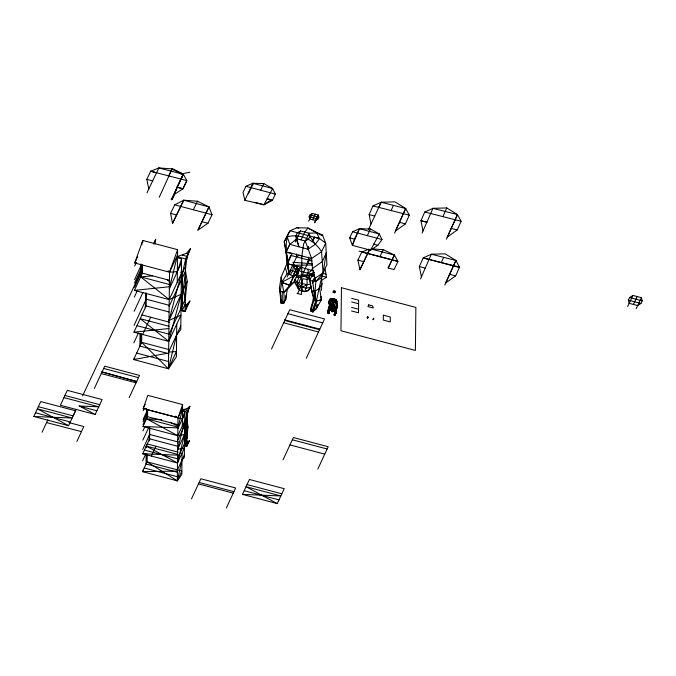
<?xml version="1.0" encoding="UTF-8"?>
<svg xmlns="http://www.w3.org/2000/svg" width="676" height="676" viewBox="0 0 676 676"><rect width="100%" height="100%" fill="white"/><g stroke="black" fill="none" stroke-linecap="round" stroke-linejoin="round"><path stroke-width="1.01" d="M313.689 272.191L308.924 275.369L311.644 290.824L314.94 300.651L314.94 291.339L315.895 281.503L312.464 268.566L311.602 258.502L305.298 241.036L309.076 233.169L316.799 232.983L322.613 235.307L325.688 243.132L326.947 264.806C318.886 279.349 318.937 296.772 312.844 311.966L313.03 310.326L311.822 311.535L311.687 309.769L310.537 311.002L313.715 296.772L313.994 300.254L310.537 311.002M140.042 333.572L139.898 346.078L169.034 353.785M140.819 264.062L140.676 276.89L169.22 299.603L181.168 294.246L168.746 341.38L133.941 332.17L146.126 305.924L146.269 293.13M140.794 344.152L140.912 333.733M141.571 274.971L141.681 265.009L140.785 267.738M141.909 244.737L141.935 242.853M141.732 334.045L141.639 342.326L133.637 359.573L168.442 368.792L176.385 356.81L176.757 324.134M168.992 326.288L140.211 318.675L168.746 341.38L180.931 315.134L168.983 320.492L181.405 273.358L169.22 299.603L134.414 290.393L142.416 273.146L142.509 265.11L140.752 270.273M142.763 242.574L142.788 240.462L177.594 249.681L177.222 282.357M145.256 307.8L145.847 293.054M146.16 454.069L146.05 463.964L177.078 472.178M146.236 447.808L146.253 446.084L178.05 454.492M146.675 408.853L146.557 418.816L177.805 435.699L184.573 434.415L177.501 462.967L142.695 453.757L149.616 438.834L178.456 446.464M146.557 462.874L146.65 454.956M146.743 446.904L146.76 444.985M147.064 417.726L147.148 410.721M147.123 454.956L147.038 461.835L142.492 471.637L177.298 480.847L181.81 474.484L182.047 453.157M146.253 446.084L177.501 462.967L184.421 448.044L177.653 449.329L184.725 420.785L177.805 435.699L142.999 426.488L147.545 416.686L147.63 409.681L178.456 417.844M149.126 439.899L149.649 427.266M149.59 440.837L149.734 428.288M177.585 257.784L181.565 258.84L180.771 329.643L176.639 334.865L168.442 368.792L141.639 342.326L168.493 349.433M185.934 305.831L189.905 301.04L185.072 311.442L182.14 310.707L182.562 272.69L185.663 258.942L190.488 248.54L186.525 253.331L177.873 256.398M182.351 425.897L182.596 404.569L147.791 395.359L143.202 408.608L182.435 418.892L184.835 411.312L181.852 410.518M184.835 411.312L184.32 457.517L181.971 460.162L177.298 480.847L147.038 461.835L177.873 469.989M186.28 308.839L186.314 305.729L185.173 302.29M185.562 268.102L186.872 256.348L182.427 255.173M186.584 443.033L189.517 440.49L186.77 446.397L185.106 445.366L185.385 420.565L187.151 412.14L189.897 406.225L186.973 408.777L183.399 409.487L187.844 410.662L187.091 418.114M187.489 306.236L187.497 305.146L189.905 301.04M186.838 259.457L188.08 253.745L186.525 253.331M187.455 444.918L186.838 440.422M188.139 443.439L189.517 440.49M187.818 412.698L188.528 409.183L186.973 408.777M282.855 301.648L282.247 303.338L282.272 291.702M319.706 234.538L322.613 235.307L307.994 228.023L296.941 227.727L290.097 230.77L288.339 233.245L284.233 241.797L286.117 252.19L286.911 263.555L281.148 277.194L279.382 288.23L281.174 303.169L281.393 301.547L282.247 303.338L282.323 301.564M283.65 301.766L283.574 303.549L282.788 301.766L282.247 303.338M328.342 313.258L328.544 312.726C327.066 315.303 328.697 304.994 330.218 304.031L333.834 304.969L333.276 308.374M328.815 312.768L328.511 313.613L328.722 310.715L329.516 310.842L331.781 307.428L331.468 306.329L330.116 305.814L331.417 306.296L331.857 308.45L334.468 308.569L333.665 308.417L333.014 311.273L331.975 310.994L330.682 308.569L331.265 307.783L334.468 308.569M285.94 295.378L285.762 299.409L283.574 303.549C285.39 294.457 282.238 286.1 281.148 277.194M329.119 310.774L328.773 313.656L329.33 310.208M331.401 307.884L331.468 306.329L330.218 304.031L331.688 306.82L331.401 307.884L332.17 306.296L330.767 306.059L329.719 308.095L330.572 308.433L330.809 309.405L328.908 311.349L327.936 310.597L328.299 313.579L328.544 312.726M314.805 281.402L315.067 277.464M335.465 312.574L335.051 313.072L335.085 308.248L332.127 307.867M294.313 280.971L295.125 282.864L298.116 286.075L306.101 288.187L311.146 287.106L308.171 290.663L304.775 291.61L302.113 291.052L301.978 283.514L302.856 278.74L307.039 279.382L309.16 277.971L306.067 277.152L307.977 273.239L308.248 269.2M308.729 262.136L308.678 257.117M321.43 290.477L321.903 283.506L321.353 277.591M336.327 311.374L336.31 308.205M314.002 272.428L309.481 280.422L315.895 281.503L323.077 272.943L321.582 251.683C314.399 240.259 300.583 233.051 287.182 236.845L284.233 241.797L286.151 251.768L311.602 258.502L321.582 251.683L325.688 243.132L319.495 238.552L290.097 230.77C282.264 243.85 288.796 259.111 288.905 273.172L287.123 277.016M334.831 314.45L334.274 314.847L334.806 312.304L333.843 308.019L334.958 307.276L333.961 309.033L334.857 312.996L334.172 315.143L334.704 314.399L334.628 315.337L336.318 312.937L335.997 310.554L337.451 305.907L336.58 300.009L333.657 298.547L330.082 299.105L328.908 301.31L329.694 305.425L329.482 308.349M367.296 317.145L367.355 318.142L367.431 317.162M367.685 317.205L367.355 318.142L367.558 317.179M367.33 317.771L368.082 317.255L367.617 318.176L367.727 316.351M177.543 458.582L186.855 438.521L188.012 427.012L187.066 420.016L177.754 440.084M154.931 243.994L155.683 239.329L153.672 243.664M373.355 319.478L373.676 318.911M321.024 296.451L321.294 299.941L315.886 301.048L313.994 300.254L314.94 291.339L319.689 288.035L321.903 283.506L321.438 285.534M184.472 443.667L187.066 420.016M168.823 334.671L185.207 299.367L187.21 281.224L185.528 271.017L169.144 306.321M335.102 314.568L334.671 315.016M181.007 308.417L185.528 271.017M287.182 236.845L289.86 244.391L308.07 249.216L308.484 246.241M280.87 295.665L280.439 298.581L281.174 303.169L281.681 301.462M292.142 264.789L297.043 266.927L298.598 272.411L293.747 282.315L287.249 289.455L285.762 299.409L283.455 301.868L282.12 301.657M328.68 312.743L328.756 313.318L329.516 310.842L328.908 311.349L328.291 308.383L329.17 307.876M296.443 253.956L296.646 256.939L288.905 273.172L287.097 273.662L281.664 282.416L280.303 291.39L281.174 303.169M328.122 311.222L328.392 309.431L329.989 306.904L331.781 307.428L331.417 306.296L329.998 309.988L328.392 309.431L331.781 307.428L331.299 307.343M329.744 303.651L329.482 307.681L329.136 306.49L329.989 306.904M334.527 309.684L336.673 307.538L337.316 303.499L336.547 305.231L336.673 307.538L335.237 309.245L334.857 312.996L336.318 312.937L335.566 312.616L334.4 314.898M335.11 312.692L334.172 315.143L334.704 314.399M290.359 274.828L292.683 270.924L293.528 265.558L296.781 266.758L295.927 271.904L298.598 272.411L296.781 266.758L294.009 265.229L293.046 262.288M334.755 309.65L333.699 311.078L332.482 311.154L332.862 308.205M333.091 310.757L331.975 310.994L331.46 309.338L332.068 307.994L333.843 308.019L333.961 309.033L335.237 309.245L335.727 308.34L335.051 313.072L334.392 311.112L334.789 310.276L334.265 310.132L334.89 311.197L335.423 308.332M373.76 318.142L373.651 319.41M319.689 288.035L321.294 299.941L316.402 308.602L312.844 311.966L313.732 310.622L315.886 301.048L314.94 291.339L311.644 290.824L311.028 285.94M335.085 314.56L334.806 315.075L335.169 313.199L335.938 312.777L334.628 315.337M334.392 309.625L333.699 311.078L332.989 310.808M306.017 276.839L308.011 277.363L307.039 279.382L307.149 284.664L304.775 291.61L299.578 290.241L297.761 287.908L295.125 282.864L295.285 282.137M331.325 308.425L331.088 309.524L331.688 310.157L333.285 310.588L334.51 309.912L333.183 310.859M334.806 315.075L336.445 309.65L334.89 311.197L334.595 309.143L335.085 308.248L336.369 308.442L335.237 309.245L334.383 304.648L332.668 301.074L331.477 300.761L330.032 301.826L329.288 303.304L329.516 305.848M331.578 308.493L331.088 309.524L331.891 309.735L331.612 310.529L332.66 311.171L333.403 310.757L332.871 311.214L333.124 310.681M332.415 310.563L332.457 311.104L331.823 309.692L331.688 310.157M373.118 319.748L373.549 318.852M146.624 412.842L147.63 409.681L143.075 419.483M317.602 304.817L316.402 308.602L313.732 310.622M335.938 308.417L335.051 311.214L335.338 314.67L334.316 314.239M312.887 310.039L311.822 311.535L312.371 309.828M174.661 194.198L176.951 187.193L183.272 174.121L186.838 180.619L182.968 188.781L174.661 194.198L172.211 199.479L171.408 199.859L183.28 174.298L172.143 168.873L158.843 167.952L150.663 171.231L146.802 179.368L148.796 188.984L147.013 192.821M146.607 414.498L147.605 411.439M181.565 258.84L177.349 271.625L169.524 272.2L134.718 262.989L142.788 240.462M359.446 228.708L354.461 239.093L352.365 245.38L370.575 250.196L377.867 245.287L382.008 239.541L379.312 233.964L370.499 229.003L359.446 228.708L352.61 231.758L349.686 237.825L352.365 245.38L359.446 228.708L379.312 233.964L370.583 250.196M311.822 311.535L315.886 301.048L316.402 308.602L317.83 304.859M182.596 404.569L177.999 417.819L177.298 480.847L181.844 471.045L177.416 469.964L184.345 455.049M177.594 249.681L169.524 272.2L168.442 368.792L176.444 351.537L168.628 352.111L180.813 325.866M188.519 409.901L189.897 406.225M279.382 288.23L280.303 291.39L284.241 292.007L289.691 285.23L291.119 281.334M328.756 313.318L328.95 312.785M153.866 244.002L155.683 239.329M188.063 254.835L190.488 248.54M335.338 314.67L335.955 313.047M367.592 317.813L367.82 317.221M312.844 311.966L313.503 310.301M296.173 271.972L298.598 272.411L292.547 277.439L294.854 271.608M295.623 269.673L296.781 266.758M281.664 282.416L289.691 285.23L293.612 275.994L295.437 275.538L298.598 272.411L293.883 275.969L289.691 285.23L281.664 282.416L293.612 275.994L287.097 273.662L285.373 267.704M328.392 309.431L329.998 309.988L331.781 307.428L330.572 308.433L331.468 306.329L331.248 307.326L330.767 306.059L330.133 307.91M287.266 264.51L292.007 253.694L286.117 252.19L288.905 273.172L286.911 263.555M311.56 270.696L312.464 268.566L322.427 261.443L326.263 252.748L323.077 272.943L314.779 278.394L312.329 283.666M334.375 307.09L336.547 305.231L336.378 303.279L337.197 301.572L334.966 300.397L335.423 299.544L336.58 300.009L336.589 301.445M394.59 233.119L405.685 208.478L394.961 201.854L381.154 202.234L372.975 205.918L369.147 214.613L371.031 224.035M422.103 233.017L432.953 208.318L446.768 207.938L457.491 214.562L461.091 221.246L457.263 229.941L447.301 237.065L446.388 239.203M420.506 278.909L431.356 254.21L445.171 253.83L455.894 260.463L459.494 267.147L455.666 275.842L445.704 282.965L444.791 285.095M292.547 277.439L294.998 271.701M295.818 269.792L297.043 266.927L298.606 270.755L297.077 273.89M302.975 291.102L299.578 290.241L298.116 286.075L297.001 281.976L298.953 277.506L308.924 275.369L314.45 272.732M329.694 305.425L330.463 303.685L329.288 303.389L329.44 305.662L330.615 305.966L331.392 304.335M378.864 207.422L381.154 202.234L405.685 208.478L409.284 215.162L405.456 223.857L395.494 230.981L405.685 208.478M391.134 210.54L393.415 205.352M457.491 214.562L447.301 237.065L457.491 214.562L432.953 208.318L424.781 212.002L420.954 220.697L423.007 230.879M421.41 276.78L419.357 266.589L423.184 257.902L431.356 254.21L455.894 260.463L445.704 282.965L455.894 260.463M442.932 216.624L446.768 207.938M441.343 262.525L443.625 257.336M329.998 309.988L330.834 308.138L329.482 307.681M170.436 172.633L172.143 168.873L183.28 174.29L171.594 199.31M159.215 197.316L169.127 175.532M170.851 171.746L172.143 168.907L168.755 175.921L172.143 168.873L183.28 174.298L180.914 179.081M299.324 281.512L308.814 260.674M331.924 309.245L334.079 304.513M33.8 416.484L40.729 401.569L75.526 410.78L68.606 425.694L33.8 416.484L72.163 418.022L37.357 408.811L68.606 425.694M42.081 432.234L47.819 419.872M137.642 256.686L134.718 262.989L136.755 262.601M134.685 266.04L136.358 262.44M134.532 279.661L141.69 264.24M134.499 283.05L142.501 265.795M134.448 287.342L142.45 270.087M134.338 297.102L136.949 291.483M94.344 388.497L104.695 366.181L139.501 375.391L129.141 397.708M134.178 311.281L142.881 292.531M76.887 441.445L83.816 426.522L68.893 422.576M134.017 325.46L146.202 299.206L169.076 305.265M95.189 414.489L102.118 399.567L67.313 390.356L60.392 405.279L95.189 414.489L79.574 406.048M133.823 342.901L138.419 333.006M142.644 334.476L150.655 317.221M181.523 262.626L169.338 288.872L177.534 254.945L169.524 272.2L168.037 270.73M185.579 266.192L182.562 272.69L180.576 272.166M168.983 320.492L187.21 281.224M182.14 310.707L185.156 304.2M145.179 404.341L143.202 408.608L146.303 408.558M143.177 410.594L143.971 408.895M244.864 200.316L252.773 183.272L263.826 183.568L272.639 188.528L275.335 194.105L272.453 200.316L263.91 204.76L244.864 200.316L243.022 192.39L245.937 186.322L252.773 183.272L272.639 188.528L263.91 204.76L254.801 202.352M143.05 421.697L147.605 411.895M143.016 424.494L147.571 414.692M142.949 430.874L145.095 426.252M142.847 440.118L148.475 428.001M142.737 449.371L149.666 434.457L178.506 442.087M142.611 460.753L145.779 453.934M151.39 456.055L155.945 446.253M184.81 413.78L177.881 428.694L182.554 408.017L177.999 417.819L175.338 416.137M185.385 420.565L187.1 416.872M177.653 449.329L188.012 427.012M185.106 445.366L186.821 441.673M295.302 241.991L300.566 230.922L309.076 233.169L309.853 236.33L315.354 244.298L308.07 249.216M308.645 221.204L312.346 213.43L318.32 215.01L318.869 217.233L317.982 219.075L315.667 220.537L314.619 222.784L318.32 215.01L315.667 220.537L309.692 218.956L309.143 216.734L310.03 214.892L312.346 213.43M191.519 498.837L200.84 478.769L235.637 487.988L226.325 508.048M271.524 349.01L289.75 309.743L324.556 318.954L306.329 358.221M301.986 284.14L297.626 293.528L297.043 293.384L301.428 294.55L301.859 255.925L303.685 243.757L305.298 241.036L308.594 238.958L309.853 236.33M333.031 292.666L333.86 290.933L335.186 291.288L334.358 293.012M331.265 301.209L332.009 299.654L335.423 299.544L335.964 300.659L333.674 302.789L330.032 301.826L329.499 300.313L330.082 299.105L331.544 299.941L335.964 300.659M242.481 494.393L249.41 479.478L284.216 488.689L277.287 503.612L242.481 494.393L280.844 495.939L246.047 486.72L277.287 503.612M333.674 302.789L333.2 299.967L332.465 301.521L332.347 311.856L331.468 311.628L332.457 309.777M368.488 229.502L381.154 202.234M283.024 459.841L293.384 437.524L328.19 446.735L317.83 469.051M627.641 306.507L632.913 295.437L641.414 297.685L642.2 300.845L640.941 303.473L637.637 305.552L636.15 308.763M197.967 230.094L208.977 206.898L197.476 201.228L183.745 200.214L174.704 204.836L170.597 213.388L172.515 223.359L183.745 200.214L208.977 206.898L212.053 214.714L207.946 223.266L197.967 230.094L208.977 206.898M76.287 409.233L73.152 415.892L38.355 406.682M82.556 395.916L140.726 272.259M148.796 188.984L158.843 167.952L183.28 174.298L172.143 168.907M182.968 188.756L176.951 187.193L182.968 188.781L186.838 180.61L150.663 171.231L156.528 172.752M288.204 260.843L290.781 255.418L311.906 260.902M369.578 249.537L359.919 269.766L357.917 260.15L361.787 252.013L369.054 249.106M388.218 268.017L394.387 254.903M330.615 305.966L329.846 307.58L329.288 303.389M359.919 269.766L369.544 249.621M193.378 209.78L197.476 201.228M260.64 190.209L263.826 183.568M296.012 235.62L298.969 246.799L296.215 239.152L296.012 235.62L297.271 233L300.566 230.922M301.04 239.912L304.817 232.045L307.994 228.023L316.799 232.983L319.495 238.552L315.354 244.298M312.684 219.742L315.329 214.224M295.125 282.864L295.454 282.188M294.398 279.408L297.001 281.976L301.978 283.514L302.349 282.737M297.001 281.976L302.028 287.3L302.349 286.632M301.969 290.773L302.341 289.996M302.113 291.052L302.358 290.545M306.363 290.764L308.171 290.663L308.932 289.083M335.186 291.288L334.595 292.514L333.268 292.159L333.86 290.933M333.927 292.336L334.519 291.111M331.037 299.35L331.451 298.488L333.437 299.02L333.657 298.547L335.423 299.544L335.009 300.406M331.401 300.812L332.009 299.654M332.077 300.913L333.657 298.547M333.488 309.878L330.682 308.569L331.705 308.839L331.46 309.338L332.465 310.402L333.707 309.422M367.305 235.645L370.499 229.003M331.832 310.073L331.612 310.529L333.699 311.078L334.29 309.836M332.457 309.65L332.676 309.194M331.975 310.994L331.891 309.735M332.685 309.946L332.322 310.892L333.15 311.112M332.482 311.154L332.676 310.647M333.014 311.273L333.488 310.157L334.29 310.368M641.414 297.685L637.637 305.552L629.136 303.296L628.35 300.136L629.61 297.516L632.913 295.437M633.387 304.428L637.164 296.561M336.673 307.538L336.242 307.479L337.451 305.907L334.476 307.808L331.781 307.098L332.17 306.296L331.688 306.82L330.86 305.991L334.628 305.941M379.87 256.703L383.267 249.655L394.395 255.08L397.953 261.401L394.091 269.538L388.075 267.975L394.395 255.08L370.98 249.005M172.515 223.359L183.745 200.214M297.981 272.031L298.834 270.265M333.471 308.822L334.274 307.757M289.827 244.332L286.151 251.768L289.86 244.391L296.789 238.78L305.298 241.036M330.116 301.623L329.288 303.304L334.383 304.648L336.378 303.279L333.31 300.414L332.668 301.074M171.839 198.93L175.574 191.401M288.762 274.802L291.145 270.18M312.194 304.673L311.281 306.456L311.045 309.498L312.329 310.039M312.701 240.614L314.517 237.234M314.644 277.38L312.684 280.962L314.94 300.651M312.025 241.416L314.441 237.217L319.495 238.552M334.95 300.389L335.423 299.544M373.304 318.751L373.101 319.359M335.186 312.456L334.857 312.996L334.806 312.304M334.274 314.847L334.569 314.348M134.727 357.925L133.637 359.573L167.141 353.286M373.422 318.802L373.22 319.418M313.064 239.693L314.729 237.293M143.642 470.014L142.492 471.637L177.095 471.113M334.426 315.253L334.958 314.509M308.171 290.663L310.352 287.689M333.893 308.543L334.476 307.808M46.559 422.584L81.441 431.634M301.538 267.713L298.606 270.755L311.078 274.059M307.403 261.637L311.323 258.207M331.781 307.098L333.834 304.969L331.688 306.82M301.192 266.716L298.124 269.352L296.164 265.634M284.241 292.007L287.249 289.455M336.217 306.887L337.451 305.907M296.646 256.939L299.105 255.055M307.977 273.239L312.058 270.121M333.657 307.597L334.958 306.6M289.691 285.23L293.747 282.315M315.895 281.503L321.548 277.498M311.72 276.23L314.281 274.49M263.91 204.76L271.194 199.851L267.13 198.769L272.453 200.316M321.582 280.337L326.508 277.194L325.088 269.048M335.938 312.777L335.169 313.199L336.318 312.937M302.028 287.3L307.149 284.664L310.757 284.005M329.727 299.595L331.536 298.674L334.282 298.876L334.062 299.341L336.58 300.009M186.314 305.729L187.497 305.146M331.679 308.89L331.806 309.338M253.365 183.424L248.312 193.792M307.039 279.382L310.03 278.613M187.48 442.89L188.148 442.729M315.54 301.243L321.294 299.941M180.788 174.019L189.821 172.253M296.063 277.608L308.924 275.369L314.255 276.433M330.682 308.569L333.843 308.019L331.857 308.45L331.265 307.783M134.414 290.393L170.352 286.641M133.941 332.17L168.856 328.528M152.658 275.85L140.676 276.89L169.515 284.528M312.54 264.992L294.009 265.229L293.528 265.558L295.927 271.904L290.401 270.087M334.341 301.597L335.135 301.809L331.367 300.313L329.499 300.313L328.908 301.31L329.288 303.304L329.499 300.313L330.454 300.566M303.989 275.309L308.924 275.369L310.647 284.021M142.999 426.488L178.337 427.908M142.695 453.757L178.033 455.168M161.716 419.593L146.557 418.816L178.379 427.24M372.011 248.886L383.267 249.689M293.223 262.313L312.642 263.75M330.708 305.408L334.561 305.696M300.989 274.65L308.924 275.369M334.89 311.197L335.997 310.554L335.372 310.368M329.212 312.827L328.147 312.667L328.299 313.579M301.978 283.514L307.149 284.664M296.815 265.879L294.009 265.229L313.74 271.008M322.401 273.248L326.001 274.093M321.43 275.926L326.508 277.194M424.781 212.002L461.091 221.246M372.975 205.918L409.284 215.162M426.835 222.193L420.954 220.697L427.004 222.294M451.222 228.404L457.263 229.941M399.415 222.32L405.456 223.857M459.494 267.147L423.184 257.902L459.79 267.586M419.357 266.589L425.246 268.093M449.625 274.304L455.666 275.842M146.802 179.368L152.666 180.889M361.787 252.013L397.953 261.401L359.024 251.092M357.917 260.15L363.781 261.68M245.937 186.322L275.335 194.105M629.61 297.516L642.2 300.845M310.03 214.892L318.869 217.233M628.35 300.136L640.941 303.473M309.143 216.734L317.982 219.075M352.61 231.758L382.008 239.541M349.686 237.825L354.461 239.093M373.49 244.129L377.867 245.287M296.941 227.727L298.927 228.251M170.977 199.15L172.211 199.479M174.704 204.836L212.053 214.714M170.597 213.388L176.656 214.985M201.887 221.669L207.946 223.266M303.254 276.408L296.696 274.676L298.953 277.506L296.612 274.862M333.344 291.263L335.304 291.779M333.15 291.669L335.11 292.184M351.681 298.361L358.635 300.203L358.5 312.811L351.537 310.968M351.638 301.944L358.601 303.786M177.932 256.897L185.663 258.942L185.072 311.442L181.21 310.419M333.217 299.122L331.451 298.488M351.579 307.394L358.534 309.236M180.517 276.999L182.512 277.523M142.416 273.146L169.777 280.379M287.908 313.715L322.714 322.925M283.709 322.765L318.514 331.975M146.126 305.924L169 311.974M141.952 314.923L169.727 322.275M136.958 325.671L169.794 334.358M136.653 353.075L168.434 361.483M103.656 368.437L138.462 377.647M101.265 373.583L136.07 382.793M292.336 439.78L327.142 448.991M182.317 410.864L187.151 412.14L186.77 446.397L183.872 445.628M289.953 444.918L324.759 454.137M147.545 416.686L177.703 424.663M64.938 395.468L99.744 404.679M63.95 397.606L98.755 406.817L78.864 406.014L96.905 410.788M35.515 412.791L70.321 422.001M147.241 443.946L178.033 452.1M144.411 450.055L178.227 459.012M247.036 484.591L281.841 493.801M244.197 490.7L279.002 499.91M144.208 467.944L176.994 476.622M199.116 482.47L233.921 491.68M198.448 483.915L233.254 493.125M369.147 214.613L374.707 216.117M330.86 305.991L334.654 307.098M330.285 309.211L330.809 309.405M333.496 310.132L333.961 310.326M297.761 287.908L299.527 288.813M170.267 422.221L177.661 426.091M166.989 279.644L170.073 281.993M252.773 183.272L253.432 183.847M311.644 290.824L313.994 300.254M331.367 300.313L331.477 300.761M286.117 252.19L288.179 262.381M181.329 280.067L185.207 299.367M337.079 306.752L337.366 308.383M184.675 425.162L186.855 438.521M101.941 371.935L136.738 381.551L101.941 371.935M284.9 319.909L284.892 320.525L319.697 329.736L319.697 329.119L284.9 319.909M341.448 287.731L340.966 330.75L415.385 350.438L415.867 307.428L341.448 287.731M383.351 315.193L383.292 320.078L390.255 321.92L390.314 317.036L383.351 315.193M328.401 312.701L328.198 313.233L328.418 312.701M368.707 304.851L367.921 306.558L373.329 307.986L372.586 305.873L368.707 304.851M292.776 265.085L287.892 263.817L292.776 265.077"/></g></svg>
